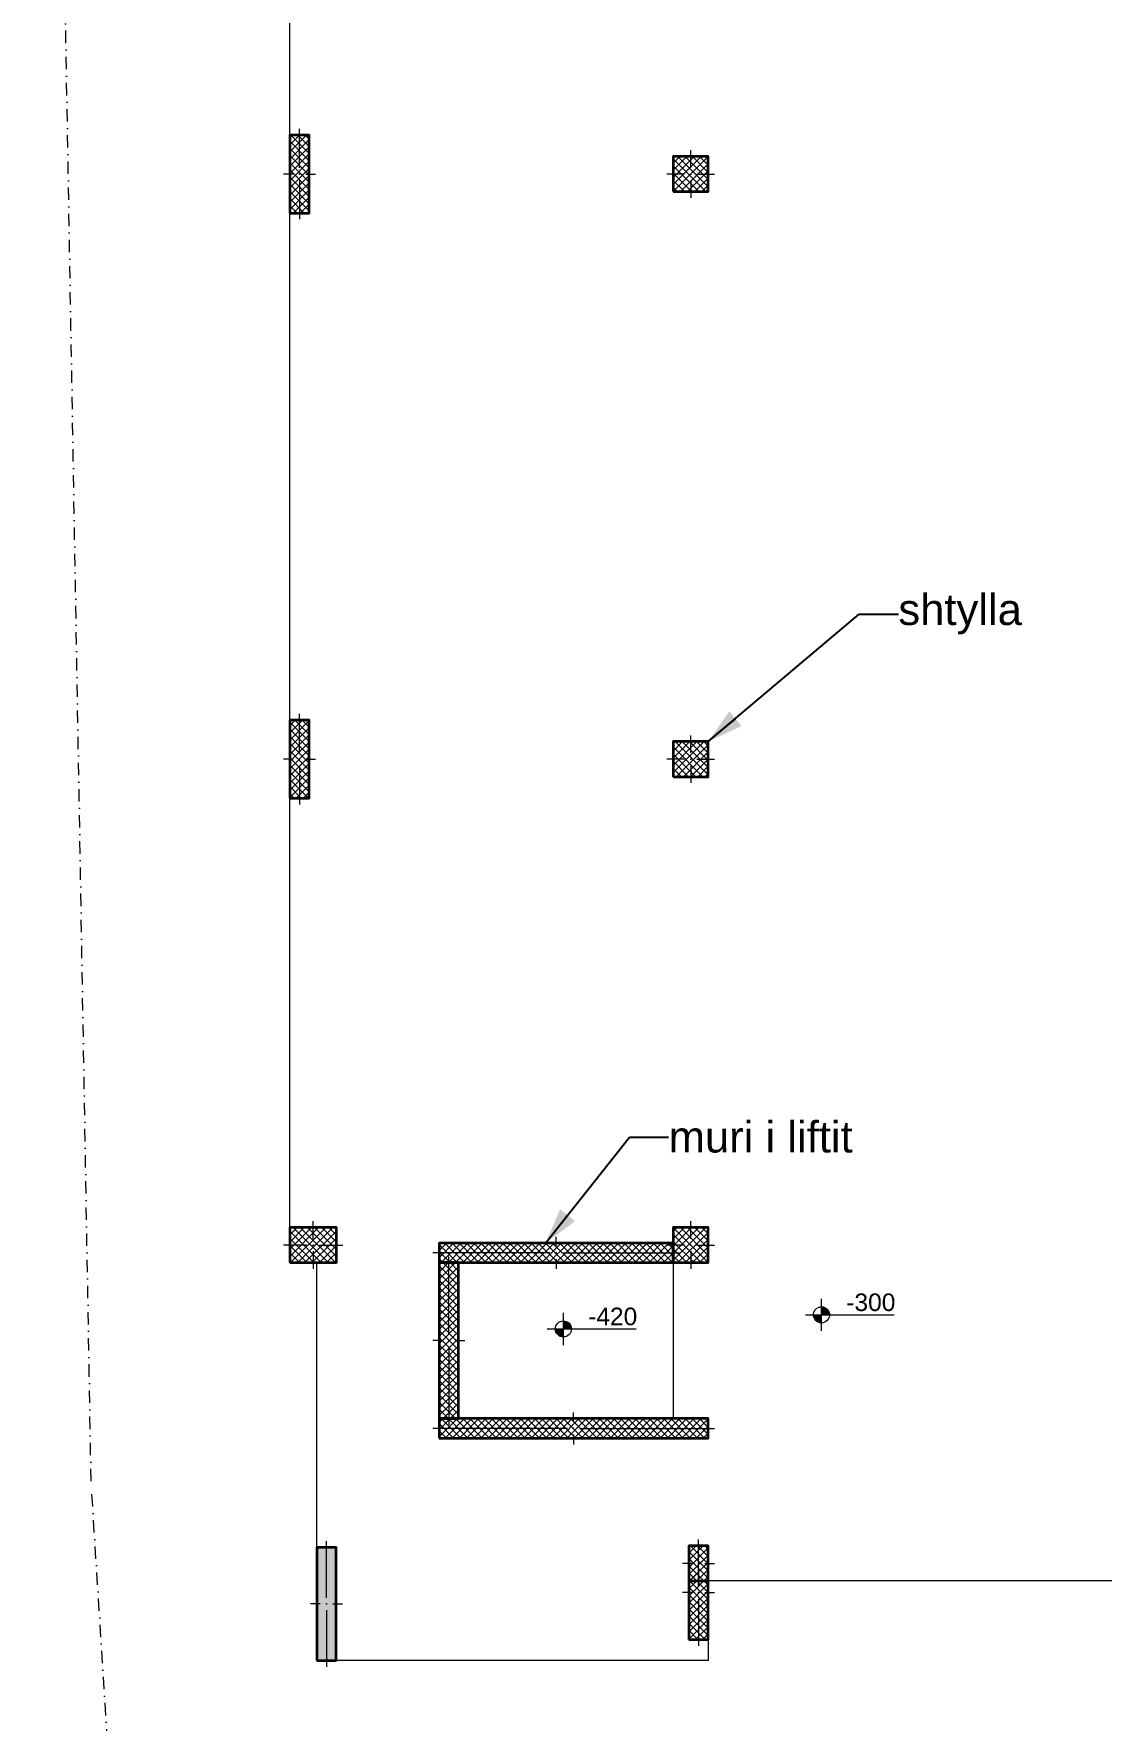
# Model space of a CAD drawing. Header units: millimetres. Extents: x -1921344 to -1834629, y -2748569 to -2679967.
# Drawn here: x -1861990 to -1848310, y -2723782 to -2702164 of the extents above; entities that cross this region are included whole.
import ezdxf

# ---------------------------------------------------------------- set-up
doc = ezdxf.new("R2010")
doc.units = ezdxf.units.MM
doc.header["$MEASUREMENT"] = 0
doc.linetypes.add('Dot & Dashed', pattern=[335.138881, 158.75, -88.194444, 0, -88.194437])
for name, color, linetype, lineweight, true_color in [('2D Drafting - General_Pen_No__161', 7, 'Continuous', 13, 0x6a6a6a), ('A - Kuotat_Pen_No__176', 7, 'Continuous', 15, 0x93a0c6), ('Drawing & Figure_Pen_No__81', 7, 'Continuous', 20, 0x6a6a6a)]:
    doc.layers.add(name, color=color, linetype=linetype, lineweight=lineweight, true_color=true_color)
doc.layers.add('A - Kuotat', color=7, linetype='Continuous')
doc.layers.add('A - Shtyllat', color=7, linetype='Continuous')
for name, color, linetype, lineweight in [('A - Parcela_Pen_No__20', 1, 'Continuous', 0), ('A - Shtyllat_Pen_No__101', 252, 'Continuous', 13), ('A - Shtyllat_Pen_No__22', 8, 'Continuous', 35), ('Annotation - Label_Pen_No__2', 8, 'Continuous', 15), ('Drawing & Figure_Pen_No__20', 1, 'Continuous', 0)]:
    doc.layers.add(name, color=color, linetype=linetype, lineweight=lineweight)
doc.styles.add('GENERATED_STYLE_2', font='arial.ttf')
doc.dimstyles.new('GENERATED_STYLE__1', dxfattribs={"dimtxt": 0.18, "dimasz": 456, "dimexe": 0.18, "dimexo": 0.0625, "dimgap": 0, "dimtad": 0, "dimtih": 1, "dimtoh": 1, "dimdec": 4, "dimzin": 0, "dimdsep": 46, "dimcen": 0.09, "dimadec": 0, "dimazin": 0, "dimtfac": 1, "dimtdec": 4, "dimtmove": 0, "dimatfit": 3, "dimldrblk": 'ARROWHEAD_5', "dimfxl": 1, "dimtolj": 1, "dimtzin": 0, "dimarcsym": 0})
pattern_1 = [(45, (-3432101.99, -2046631.03), (-45.961939, 45.961939), []), (135, (-3432101.99, -2046631.03), (45.961939, 45.961939), [])]

# ---------------------------------------------------------------- blocks, each defined once
blk = doc.blocks.new('Column_5', base_point=(-1853571, -2703963))
at = {"layer": 'A - Shtyllat_Pen_No__101', "linetype": 'Continuous', "lineweight": 13}
h = blk.add_hatch(dxfattribs=at)
h.set_pattern_fill('CONCRETE_BLOCK', color=252, style=0, pattern_type=2)
h.set_pattern_definition(pattern_1)
h.paths.add_polyline_path([(-1853796, -2704188), (-1853346, -2704188), (-1853346, -2703738), (-1853796, -2703738)])
at = {"layer": 'A - Shtyllat_Pen_No__101', "color": 252, "linetype": 'Continuous', "lineweight": 13}
for p, q in [((-1853571, -2703883), (-1853571, -2703658)), ((-1853651, -2703963), (-1853876, -2703963)), ((-1853571, -2704043), (-1853571, -2704268)), ((-1853491, -2703963), (-1853266, -2703963))]:
    blk.add_line(p, q, dxfattribs=at)
blk.add_point((-1853571, -2703963), dxfattribs=at)
at = {"layer": 'A - Shtyllat_Pen_No__22', "color": 8, "linetype": 'Continuous', "lineweight": 35, "flags": 128}
blk.add_lwpolyline([(-1853796, -2704188), (-1853346, -2704188), (-1853346, -2703738), (-1853796, -2703738)], close=True, dxfattribs=at)
blk = doc.blocks.new('Column_7', base_point=(-1853571, -2717691))
at = {"layer": 'A - Shtyllat_Pen_No__101', "linetype": 'Continuous', "lineweight": 13}
h = blk.add_hatch(dxfattribs=at)
h.set_pattern_fill('CONCRETE_BLOCK', color=252, style=0, pattern_type=2)
h.set_pattern_definition(pattern_1)
h.paths.add_polyline_path([(-1853796, -2717916), (-1853346, -2717916), (-1853346, -2717466), (-1853796, -2717466)])
at = {"layer": 'A - Shtyllat_Pen_No__101', "color": 252, "linetype": 'Continuous', "lineweight": 13}
for p, q in [((-1853571, -2717611), (-1853571, -2717386)), ((-1853651, -2717691), (-1853876, -2717691)), ((-1853491, -2717691), (-1853266, -2717691)), ((-1853571, -2717771), (-1853571, -2717996))]:
    blk.add_line(p, q, dxfattribs=at)
blk.add_point((-1853571, -2717691), dxfattribs=at)
at = {"layer": 'A - Shtyllat_Pen_No__22', "color": 8, "linetype": 'Continuous', "lineweight": 35, "flags": 128}
blk.add_lwpolyline([(-1853796, -2717916), (-1853346, -2717916), (-1853346, -2717466), (-1853796, -2717466)], close=True, dxfattribs=at)
blk = doc.blocks.new('Column_8', base_point=(-1853571, -2711463))
at = {"layer": 'A - Shtyllat_Pen_No__101', "linetype": 'Continuous', "lineweight": 13}
h = blk.add_hatch(dxfattribs=at)
h.set_pattern_fill('CONCRETE_BLOCK', color=252, style=0, pattern_type=2)
h.set_pattern_definition(pattern_1)
h.paths.add_polyline_path([(-1853796, -2711688), (-1853346, -2711688), (-1853346, -2711238), (-1853796, -2711238)])
at = {"layer": 'A - Shtyllat_Pen_No__101', "color": 252, "linetype": 'Continuous', "lineweight": 13}
for p, q in [((-1853571, -2711383), (-1853571, -2711158)), ((-1853651, -2711463), (-1853876, -2711463)), ((-1853491, -2711463), (-1853266, -2711463)), ((-1853571, -2711543), (-1853571, -2711768))]:
    blk.add_line(p, q, dxfattribs=at)
blk.add_point((-1853571, -2711463), dxfattribs=at)
at = {"layer": 'A - Shtyllat_Pen_No__22', "color": 8, "linetype": 'Continuous', "lineweight": 35, "flags": 128}
blk.add_lwpolyline([(-1853796, -2711688), (-1853346, -2711688), (-1853346, -2711238), (-1853796, -2711238)], close=True, dxfattribs=at)
blk = doc.blocks.new('Column_16', base_point=(-1856671, -2718916))
at = {"layer": 'A - Shtyllat_Pen_No__101', "linetype": 'Continuous', "lineweight": 13}
h = blk.add_hatch(dxfattribs=at)
h.set_pattern_fill('CONCRETE_BLOCK', color=252, style=0, pattern_type=2)
h.set_pattern_definition(pattern_1)
h.paths.add_polyline_path([(-1856796, -2717916), (-1856796, -2719916), (-1856546, -2719916), (-1856546, -2717916)])
at = {"layer": 'A - Shtyllat_Pen_No__101', "color": 252, "linetype": 'Continuous', "lineweight": 13}
for p, q in [((-1856671, -2718836), (-1856671, -2717836)), ((-1856751, -2718916), (-1856876, -2718916)), ((-1856671, -2718996), (-1856671, -2719996)), ((-1856591, -2718916), (-1856466, -2718916))]:
    blk.add_line(p, q, dxfattribs=at)
blk.add_point((-1856671, -2718916), dxfattribs=at)
at = {"layer": 'A - Shtyllat_Pen_No__22', "color": 8, "linetype": 'Continuous', "lineweight": 35, "flags": 128}
blk.add_lwpolyline([(-1856796, -2717916), (-1856796, -2719916), (-1856546, -2719916), (-1856546, -2717916)], close=True, dxfattribs=at)
blk = doc.blocks.new('Column_18', base_point=(-1855296, -2717791))
at = {"layer": 'A - Shtyllat_Pen_No__101', "linetype": 'Continuous', "lineweight": 13}
h = blk.add_hatch(dxfattribs=at)
h.set_pattern_fill('CONCRETE_BLOCK', color=252, style=0, pattern_type=2)
h.set_pattern_definition(pattern_1)
h.paths.add_polyline_path([(-1856796, -2717916), (-1853796, -2717916), (-1853796, -2717666), (-1856796, -2717666)])
at = {"layer": 'A - Shtyllat_Pen_No__101', "color": 252, "linetype": 'Continuous', "lineweight": 13}
for p, q in [((-1855296, -2717711), (-1855296, -2717586)), ((-1855376, -2717791), (-1856876, -2717791)), ((-1855296, -2717871), (-1855296, -2717996)), ((-1855216, -2717791), (-1853716, -2717791))]:
    blk.add_line(p, q, dxfattribs=at)
blk.add_point((-1855296, -2717791), dxfattribs=at)
at = {"layer": 'A - Shtyllat_Pen_No__22', "color": 8, "linetype": 'Continuous', "lineweight": 35, "flags": 128}
blk.add_lwpolyline([(-1856796, -2717916), (-1853796, -2717916), (-1853796, -2717666), (-1856796, -2717666)], close=True, dxfattribs=at)
blk = doc.blocks.new('Column_19', base_point=(-1855071, -2720041))
at = {"layer": 'A - Shtyllat_Pen_No__101', "linetype": 'Continuous', "lineweight": 13}
h = blk.add_hatch(dxfattribs=at)
h.set_pattern_fill('CONCRETE_BLOCK', color=252, style=0, pattern_type=2)
h.set_pattern_definition(pattern_1)
h.paths.add_polyline_path([(-1856796, -2720166), (-1853346, -2720166), (-1853346, -2719916), (-1856796, -2719916)])
at = {"layer": 'A - Shtyllat_Pen_No__101', "color": 252, "linetype": 'Continuous', "lineweight": 13}
for p, q in [((-1855071, -2719961), (-1855071, -2719836)), ((-1855151, -2720041), (-1856876, -2720041)), ((-1855071, -2720121), (-1855071, -2720246)), ((-1854991, -2720041), (-1853266, -2720041))]:
    blk.add_line(p, q, dxfattribs=at)
blk.add_point((-1855071, -2720041), dxfattribs=at)
at = {"layer": 'A - Shtyllat_Pen_No__22', "color": 8, "linetype": 'Continuous', "lineweight": 35, "flags": 128}
blk.add_lwpolyline([(-1856796, -2720166), (-1853346, -2720166), (-1853346, -2719916), (-1856796, -2719916)], close=True, dxfattribs=at)
blk = doc.blocks.new('Column_24', base_point=(-1858585, -2711463))
at = {"layer": 'A - Shtyllat_Pen_No__101', "linetype": 'Continuous', "lineweight": 13}
h = blk.add_hatch(dxfattribs=at)
h.set_pattern_fill('CONCRETE_BLOCK', color=252, style=0, pattern_type=2)
h.set_pattern_definition(pattern_1)
h.paths.add_polyline_path([(-1858710, -2711963), (-1858460, -2711963), (-1858460, -2710963), (-1858710, -2710963)])
at = {"layer": 'A - Shtyllat_Pen_No__101', "color": 252, "linetype": 'Continuous', "lineweight": 13}
for p, q in [((-1858585, -2711383), (-1858585, -2710883)), ((-1858665, -2711463), (-1858790, -2711463)), ((-1858505, -2711463), (-1858380, -2711463)), ((-1858585, -2711543), (-1858585, -2712043))]:
    blk.add_line(p, q, dxfattribs=at)
blk.add_point((-1858585, -2711463), dxfattribs=at)
at = {"layer": 'A - Shtyllat_Pen_No__22', "color": 8, "linetype": 'Continuous', "lineweight": 35, "flags": 128}
blk.add_lwpolyline([(-1858710, -2711963), (-1858460, -2711963), (-1858460, -2710963), (-1858710, -2710963)], close=True, dxfattribs=at)
blk = doc.blocks.new('Column_26', base_point=(-1858585, -2703963))
at = {"layer": 'A - Shtyllat_Pen_No__101', "linetype": 'Continuous', "lineweight": 13}
h = blk.add_hatch(dxfattribs=at)
h.set_pattern_fill('CONCRETE_BLOCK', color=252, style=0, pattern_type=2)
h.set_pattern_definition(pattern_1)
h.paths.add_polyline_path([(-1858710, -2704463), (-1858460, -2704463), (-1858460, -2703463), (-1858710, -2703463)])
at = {"layer": 'A - Shtyllat_Pen_No__101', "color": 252, "linetype": 'Continuous', "lineweight": 13}
for p, q in [((-1858585, -2703883), (-1858585, -2703383)), ((-1858665, -2703963), (-1858790, -2703963)), ((-1858585, -2704043), (-1858585, -2704543)), ((-1858505, -2703963), (-1858380, -2703963))]:
    blk.add_line(p, q, dxfattribs=at)
blk.add_point((-1858585, -2703963), dxfattribs=at)
at = {"layer": 'A - Shtyllat_Pen_No__22', "color": 8, "linetype": 'Continuous', "lineweight": 35, "flags": 128}
blk.add_lwpolyline([(-1858710, -2704463), (-1858460, -2704463), (-1858460, -2703463), (-1858710, -2703463)], close=True, dxfattribs=at)
blk = doc.blocks.new('Column_27', base_point=(-1858410, -2717691))
at = {"layer": 'A - Shtyllat_Pen_No__101', "linetype": 'Continuous', "lineweight": 13}
h = blk.add_hatch(dxfattribs=at)
h.set_pattern_fill('CONCRETE_BLOCK', color=252, style=0, pattern_type=2)
h.set_pattern_definition(pattern_1)
h.paths.add_polyline_path([(-1858710, -2717916), (-1858110, -2717916), (-1858110, -2717466), (-1858710, -2717466)])
at = {"layer": 'A - Shtyllat_Pen_No__101', "color": 252, "linetype": 'Continuous', "lineweight": 13}
for p, q in [((-1858410, -2717611), (-1858410, -2717386)), ((-1858490, -2717691), (-1858790, -2717691)), ((-1858330, -2717691), (-1858030, -2717691)), ((-1858410, -2717771), (-1858410, -2717996))]:
    blk.add_line(p, q, dxfattribs=at)
blk.add_point((-1858410, -2717691), dxfattribs=at)
at = {"layer": 'A - Shtyllat_Pen_No__22', "color": 8, "linetype": 'Continuous', "lineweight": 35, "flags": 128}
blk.add_lwpolyline([(-1858710, -2717916), (-1858110, -2717916), (-1858110, -2717466), (-1858710, -2717466)], close=True, dxfattribs=at)
blk = doc.blocks.new('Column_31', base_point=(-1858238, -2722291))
at = {"layer": 'A - Shtyllat_Pen_No__101', "linetype": 'Continuous', "lineweight": 0, "true_color": 0xa5a5a5}
blk.add_hatch(color=253, dxfattribs=at).paths.add_polyline_path([(-1858363, -2723016), (-1858113, -2723016), (-1858113, -2721566), (-1858363, -2721566)])
at = {"layer": 'A - Shtyllat_Pen_No__101', "color": 252, "linetype": 'Continuous', "lineweight": 13}
for p, q in [((-1858238, -2722211), (-1858238, -2721486)), ((-1858318, -2722291), (-1858443, -2722291)), ((-1858158, -2722291), (-1858033, -2722291)), ((-1858238, -2722371), (-1858238, -2723096))]:
    blk.add_line(p, q, dxfattribs=at)
blk.add_point((-1858238, -2722291), dxfattribs=at)
at = {"layer": 'A - Shtyllat_Pen_No__22', "color": 8, "linetype": 'Continuous', "lineweight": 35, "flags": 128}
blk.add_lwpolyline([(-1858363, -2723016), (-1858113, -2723016), (-1858113, -2721566), (-1858363, -2721566)], close=True, dxfattribs=at)
blk = doc.blocks.new('Column_37', base_point=(-1853571, -2703963))
at = {"layer": 'A - Shtyllat_Pen_No__101', "linetype": 'Continuous', "lineweight": 13}
h = blk.add_hatch(dxfattribs=at)
h.set_pattern_fill('CONCRETE_BLOCK', color=252, style=0, pattern_type=2)
h.set_pattern_definition(pattern_1)
h.paths.add_polyline_path([(-1853796, -2704188), (-1853346, -2704188), (-1853346, -2703738), (-1853796, -2703738)])
at = {"layer": 'A - Shtyllat_Pen_No__101', "color": 252, "linetype": 'Continuous', "lineweight": 13}
for p, q in [((-1853571, -2703883), (-1853571, -2703658)), ((-1853651, -2703963), (-1853876, -2703963)), ((-1853571, -2704043), (-1853571, -2704268)), ((-1853491, -2703963), (-1853266, -2703963))]:
    blk.add_line(p, q, dxfattribs=at)
blk.add_point((-1853571, -2703963), dxfattribs=at)
at = {"layer": 'A - Shtyllat_Pen_No__22', "color": 8, "linetype": 'Continuous', "lineweight": 35, "flags": 128}
blk.add_lwpolyline([(-1853796, -2704188), (-1853346, -2704188), (-1853346, -2703738), (-1853796, -2703738)], close=True, dxfattribs=at)
blk = doc.blocks.new('Column_39', base_point=(-1853571, -2717691))
at = {"layer": 'A - Shtyllat_Pen_No__101', "linetype": 'Continuous', "lineweight": 13}
h = blk.add_hatch(dxfattribs=at)
h.set_pattern_fill('CONCRETE_BLOCK', color=252, style=0, pattern_type=2)
h.set_pattern_definition(pattern_1)
h.paths.add_polyline_path([(-1853796, -2717916), (-1853346, -2717916), (-1853346, -2717466), (-1853796, -2717466)])
at = {"layer": 'A - Shtyllat_Pen_No__101', "color": 252, "linetype": 'Continuous', "lineweight": 13}
for p, q in [((-1853571, -2717611), (-1853571, -2717386)), ((-1853651, -2717691), (-1853876, -2717691)), ((-1853491, -2717691), (-1853266, -2717691)), ((-1853571, -2717771), (-1853571, -2717996))]:
    blk.add_line(p, q, dxfattribs=at)
blk.add_point((-1853571, -2717691), dxfattribs=at)
at = {"layer": 'A - Shtyllat_Pen_No__22', "color": 8, "linetype": 'Continuous', "lineweight": 35, "flags": 128}
blk.add_lwpolyline([(-1853796, -2717916), (-1853346, -2717916), (-1853346, -2717466), (-1853796, -2717466)], close=True, dxfattribs=at)
blk = doc.blocks.new('Column_40', base_point=(-1853571, -2711463))
at = {"layer": 'A - Shtyllat_Pen_No__101', "linetype": 'Continuous', "lineweight": 13}
h = blk.add_hatch(dxfattribs=at)
h.set_pattern_fill('CONCRETE_BLOCK', color=252, style=0, pattern_type=2)
h.set_pattern_definition(pattern_1)
h.paths.add_polyline_path([(-1853796, -2711688), (-1853346, -2711688), (-1853346, -2711238), (-1853796, -2711238)])
at = {"layer": 'A - Shtyllat_Pen_No__101', "color": 252, "linetype": 'Continuous', "lineweight": 13}
for p, q in [((-1853571, -2711383), (-1853571, -2711158)), ((-1853651, -2711463), (-1853876, -2711463)), ((-1853491, -2711463), (-1853266, -2711463)), ((-1853571, -2711543), (-1853571, -2711768))]:
    blk.add_line(p, q, dxfattribs=at)
blk.add_point((-1853571, -2711463), dxfattribs=at)
at = {"layer": 'A - Shtyllat_Pen_No__22', "color": 8, "linetype": 'Continuous', "lineweight": 35, "flags": 128}
blk.add_lwpolyline([(-1853796, -2711688), (-1853346, -2711688), (-1853346, -2711238), (-1853796, -2711238)], close=True, dxfattribs=at)
blk = doc.blocks.new('Column_53', base_point=(-1858585, -2711463))
at = {"layer": 'A - Shtyllat_Pen_No__101', "linetype": 'Continuous', "lineweight": 13}
h = blk.add_hatch(dxfattribs=at)
h.set_pattern_fill('CONCRETE_BLOCK', color=252, style=0, pattern_type=2)
h.set_pattern_definition(pattern_1)
h.paths.add_polyline_path([(-1858710, -2711963), (-1858460, -2711963), (-1858460, -2710963), (-1858710, -2710963)])
at = {"layer": 'A - Shtyllat_Pen_No__101', "color": 252, "linetype": 'Continuous', "lineweight": 13}
for p, q in [((-1858585, -2711383), (-1858585, -2710883)), ((-1858665, -2711463), (-1858790, -2711463)), ((-1858505, -2711463), (-1858380, -2711463)), ((-1858585, -2711543), (-1858585, -2712043))]:
    blk.add_line(p, q, dxfattribs=at)
blk.add_point((-1858585, -2711463), dxfattribs=at)
at = {"layer": 'A - Shtyllat_Pen_No__22', "color": 8, "linetype": 'Continuous', "lineweight": 35, "flags": 128}
blk.add_lwpolyline([(-1858710, -2711963), (-1858460, -2711963), (-1858460, -2710963), (-1858710, -2710963)], close=True, dxfattribs=at)
blk = doc.blocks.new('Column_55', base_point=(-1858585, -2703963))
at = {"layer": 'A - Shtyllat_Pen_No__101', "linetype": 'Continuous', "lineweight": 13}
h = blk.add_hatch(dxfattribs=at)
h.set_pattern_fill('CONCRETE_BLOCK', color=252, style=0, pattern_type=2)
h.set_pattern_definition(pattern_1)
h.paths.add_polyline_path([(-1858710, -2704463), (-1858460, -2704463), (-1858460, -2703463), (-1858710, -2703463)])
at = {"layer": 'A - Shtyllat_Pen_No__101', "color": 252, "linetype": 'Continuous', "lineweight": 13}
for p, q in [((-1858585, -2703883), (-1858585, -2703383)), ((-1858665, -2703963), (-1858790, -2703963)), ((-1858585, -2704043), (-1858585, -2704543)), ((-1858505, -2703963), (-1858380, -2703963))]:
    blk.add_line(p, q, dxfattribs=at)
blk.add_point((-1858585, -2703963), dxfattribs=at)
at = {"layer": 'A - Shtyllat_Pen_No__22', "color": 8, "linetype": 'Continuous', "lineweight": 35, "flags": 128}
blk.add_lwpolyline([(-1858710, -2704463), (-1858460, -2704463), (-1858460, -2703463), (-1858710, -2703463)], close=True, dxfattribs=at)
blk = doc.blocks.new('Column_56', base_point=(-1858410, -2717691))
at = {"layer": 'A - Shtyllat_Pen_No__101', "linetype": 'Continuous', "lineweight": 13}
h = blk.add_hatch(dxfattribs=at)
h.set_pattern_fill('CONCRETE_BLOCK', color=252, style=0, pattern_type=2)
h.set_pattern_definition(pattern_1)
h.paths.add_polyline_path([(-1858710, -2717916), (-1858110, -2717916), (-1858110, -2717466), (-1858710, -2717466)])
at = {"layer": 'A - Shtyllat_Pen_No__101', "color": 252, "linetype": 'Continuous', "lineweight": 13}
for p, q in [((-1858410, -2717611), (-1858410, -2717386)), ((-1858490, -2717691), (-1858790, -2717691)), ((-1858330, -2717691), (-1858030, -2717691)), ((-1858410, -2717771), (-1858410, -2717996))]:
    blk.add_line(p, q, dxfattribs=at)
blk.add_point((-1858410, -2717691), dxfattribs=at)
at = {"layer": 'A - Shtyllat_Pen_No__22', "color": 8, "linetype": 'Continuous', "lineweight": 35, "flags": 128}
blk.add_lwpolyline([(-1858710, -2717916), (-1858110, -2717916), (-1858110, -2717466), (-1858710, -2717466)], close=True, dxfattribs=at)
blk = doc.blocks.new('Column_60', base_point=(-1858238, -2722291))
at = {"layer": 'A - Shtyllat_Pen_No__101', "linetype": 'Continuous', "lineweight": 0, "true_color": 0xa5a5a5}
blk.add_hatch(color=253, dxfattribs=at).paths.add_polyline_path([(-1858363, -2723016), (-1858113, -2723016), (-1858113, -2721566), (-1858363, -2721566)])
at = {"layer": 'A - Shtyllat_Pen_No__101', "color": 252, "linetype": 'Continuous', "lineweight": 13}
for p, q in [((-1858238, -2722211), (-1858238, -2721486)), ((-1858318, -2722291), (-1858443, -2722291)), ((-1858158, -2722291), (-1858033, -2722291)), ((-1858238, -2722371), (-1858238, -2723096))]:
    blk.add_line(p, q, dxfattribs=at)
blk.add_point((-1858238, -2722291), dxfattribs=at)
at = {"layer": 'A - Shtyllat_Pen_No__22', "color": 8, "linetype": 'Continuous', "lineweight": 35, "flags": 128}
blk.add_lwpolyline([(-1858363, -2723016), (-1858113, -2723016), (-1858113, -2721566), (-1858363, -2721566)], close=True, dxfattribs=at)
blk = doc.blocks.new('Column_64', base_point=(-1853571, -2703963))
at = {"layer": 'A - Shtyllat_Pen_No__101', "linetype": 'Continuous', "lineweight": 13}
h = blk.add_hatch(dxfattribs=at)
h.set_pattern_fill('CONCRETE_BLOCK', color=252, style=0, pattern_type=2)
h.set_pattern_definition(pattern_1)
h.paths.add_polyline_path([(-1853796, -2704188), (-1853346, -2704188), (-1853346, -2703738), (-1853796, -2703738)])
at = {"layer": 'A - Shtyllat_Pen_No__101', "color": 252, "linetype": 'Continuous', "lineweight": 13}
for p, q in [((-1853571, -2703883), (-1853571, -2703658)), ((-1853651, -2703963), (-1853876, -2703963)), ((-1853571, -2704043), (-1853571, -2704268)), ((-1853491, -2703963), (-1853266, -2703963))]:
    blk.add_line(p, q, dxfattribs=at)
blk.add_point((-1853571, -2703963), dxfattribs=at)
at = {"layer": 'A - Shtyllat_Pen_No__22', "color": 8, "linetype": 'Continuous', "lineweight": 35, "flags": 128}
blk.add_lwpolyline([(-1853796, -2704188), (-1853346, -2704188), (-1853346, -2703738), (-1853796, -2703738)], close=True, dxfattribs=at)
blk = doc.blocks.new('Column_76', base_point=(-1858585, -2711463))
at = {"layer": 'A - Shtyllat_Pen_No__101', "linetype": 'Continuous', "lineweight": 13}
h = blk.add_hatch(dxfattribs=at)
h.set_pattern_fill('CONCRETE_BLOCK', color=252, style=0, pattern_type=2)
h.set_pattern_definition(pattern_1)
h.paths.add_polyline_path([(-1858710, -2711963), (-1858460, -2711963), (-1858460, -2710963), (-1858710, -2710963)])
at = {"layer": 'A - Shtyllat_Pen_No__101', "color": 252, "linetype": 'Continuous', "lineweight": 13}
for p, q in [((-1858585, -2711383), (-1858585, -2710883)), ((-1858665, -2711463), (-1858790, -2711463)), ((-1858505, -2711463), (-1858380, -2711463)), ((-1858585, -2711543), (-1858585, -2712043))]:
    blk.add_line(p, q, dxfattribs=at)
blk.add_point((-1858585, -2711463), dxfattribs=at)
at = {"layer": 'A - Shtyllat_Pen_No__22', "color": 8, "linetype": 'Continuous', "lineweight": 35, "flags": 128}
blk.add_lwpolyline([(-1858710, -2711963), (-1858460, -2711963), (-1858460, -2710963), (-1858710, -2710963)], close=True, dxfattribs=at)
blk = doc.blocks.new('Column_78', base_point=(-1858585, -2703963))
at = {"layer": 'A - Shtyllat_Pen_No__101', "linetype": 'Continuous', "lineweight": 13}
h = blk.add_hatch(dxfattribs=at)
h.set_pattern_fill('CONCRETE_BLOCK', color=252, style=0, pattern_type=2)
h.set_pattern_definition(pattern_1)
h.paths.add_polyline_path([(-1858710, -2704463), (-1858460, -2704463), (-1858460, -2703463), (-1858710, -2703463)])
at = {"layer": 'A - Shtyllat_Pen_No__101', "color": 252, "linetype": 'Continuous', "lineweight": 13}
for p, q in [((-1858585, -2703883), (-1858585, -2703383)), ((-1858665, -2703963), (-1858790, -2703963)), ((-1858585, -2704043), (-1858585, -2704543)), ((-1858505, -2703963), (-1858380, -2703963))]:
    blk.add_line(p, q, dxfattribs=at)
blk.add_point((-1858585, -2703963), dxfattribs=at)
at = {"layer": 'A - Shtyllat_Pen_No__22', "color": 8, "linetype": 'Continuous', "lineweight": 35, "flags": 128}
blk.add_lwpolyline([(-1858710, -2704463), (-1858460, -2704463), (-1858460, -2703463), (-1858710, -2703463)], close=True, dxfattribs=at)
blk = doc.blocks.new('Column_79', base_point=(-1858410, -2717691))
at = {"layer": 'A - Shtyllat_Pen_No__101', "linetype": 'Continuous', "lineweight": 13}
h = blk.add_hatch(dxfattribs=at)
h.set_pattern_fill('CONCRETE_BLOCK', color=252, style=0, pattern_type=2)
h.set_pattern_definition(pattern_1)
h.paths.add_polyline_path([(-1858710, -2717916), (-1858110, -2717916), (-1858110, -2717466), (-1858710, -2717466)])
at = {"layer": 'A - Shtyllat_Pen_No__101', "color": 252, "linetype": 'Continuous', "lineweight": 13}
for p, q in [((-1858410, -2717611), (-1858410, -2717386)), ((-1858490, -2717691), (-1858790, -2717691)), ((-1858330, -2717691), (-1858030, -2717691)), ((-1858410, -2717771), (-1858410, -2717996))]:
    blk.add_line(p, q, dxfattribs=at)
blk.add_point((-1858410, -2717691), dxfattribs=at)
at = {"layer": 'A - Shtyllat_Pen_No__22', "color": 8, "linetype": 'Continuous', "lineweight": 35, "flags": 128}
blk.add_lwpolyline([(-1858710, -2717916), (-1858110, -2717916), (-1858110, -2717466), (-1858710, -2717466)], close=True, dxfattribs=at)
blk = doc.blocks.new('Column_83', base_point=(-1858238, -2722291))
at = {"layer": 'A - Shtyllat_Pen_No__101', "linetype": 'Continuous', "lineweight": 0, "true_color": 0xa5a5a5}
blk.add_hatch(color=253, dxfattribs=at).paths.add_polyline_path([(-1858363, -2723016), (-1858113, -2723016), (-1858113, -2721566), (-1858363, -2721566)])
at = {"layer": 'A - Shtyllat_Pen_No__101', "color": 252, "linetype": 'Continuous', "lineweight": 13}
for p, q in [((-1858238, -2722211), (-1858238, -2721486)), ((-1858318, -2722291), (-1858443, -2722291)), ((-1858158, -2722291), (-1858033, -2722291)), ((-1858238, -2722371), (-1858238, -2723096))]:
    blk.add_line(p, q, dxfattribs=at)
blk.add_point((-1858238, -2722291), dxfattribs=at)
at = {"layer": 'A - Shtyllat_Pen_No__22', "color": 8, "linetype": 'Continuous', "lineweight": 35, "flags": 128}
blk.add_lwpolyline([(-1858363, -2723016), (-1858113, -2723016), (-1858113, -2721566), (-1858363, -2721566)], close=True, dxfattribs=at)
blk = doc.blocks.new('Level Dimension_2', base_point=(-1851895, -2718585))
at = {"layer": 'A - Kuotat_Pen_No__176', "linetype": 'Continuous', "lineweight": 15, "true_color": 0x93a0c6}
for points in [[(-1851895, -2718585), (-1851998, -2718585), (-1851990, -2718624), (-1851968, -2718657), (-1851934, -2718680), (-1851895, -2718687)], [(-1851895, -2718585), (-1851792, -2718585), (-1851800, -2718545), (-1851822, -2718512), (-1851856, -2718490), (-1851895, -2718482)]]:
    blk.add_hatch(color=253, dxfattribs=at).paths.add_polyline_path(points)
at = {"layer": 'A - Kuotat_Pen_No__176', "color": 253, "linetype": 'Continuous', "lineweight": 15, "true_color": 0x93a0c6}
for p, q in [((-1851895, -2718790), (-1851895, -2718379)), ((-1852100, -2718585), (-1850962, -2718585))]:
    blk.add_line(p, q, dxfattribs=at)
blk.add_circle((-1851895, -2718585), 103, dxfattribs=at)
at = {"layer": 'A - Kuotat_Pen_No__176', "color": 253, "lineweight": 15, "true_color": 0x93a0c6, "insert": (-1851577, -2718540), "char_height": 225, "attachment_point": 7, "style": 'GENERATED_STYLE_2'}
blk.add_mtext('\\A1;{\\pql;\\fArial|b0|i0|c0|p34;-300}', dxfattribs=at)
blk = doc.blocks.new('Level Dimension_3', base_point=(-1855203, -2718766))
at = {"layer": 'A - Kuotat_Pen_No__176', "linetype": 'Continuous', "lineweight": 15, "true_color": 0x93a0c6}
for points in [[(-1855203, -2718766), (-1855306, -2718766), (-1855298, -2718805), (-1855276, -2718839), (-1855243, -2718861), (-1855203, -2718869)], [(-1855203, -2718766), (-1855100, -2718766), (-1855108, -2718727), (-1855131, -2718693), (-1855164, -2718671), (-1855203, -2718663)]]:
    blk.add_hatch(color=253, dxfattribs=at).paths.add_polyline_path(points)
at = {"layer": 'A - Kuotat_Pen_No__176', "color": 253, "linetype": 'Continuous', "lineweight": 15, "true_color": 0x93a0c6}
for p, q in [((-1855203, -2718972), (-1855203, -2718561)), ((-1855409, -2718766), (-1854270, -2718766))]:
    blk.add_line(p, q, dxfattribs=at)
blk.add_circle((-1855203, -2718766), 103, dxfattribs=at)
at = {"layer": 'A - Kuotat_Pen_No__176', "color": 253, "lineweight": 15, "true_color": 0x93a0c6, "insert": (-1854885, -2718721), "char_height": 225, "attachment_point": 7, "style": 'GENERATED_STYLE_2'}
blk.add_mtext('\\A1;{\\pql;\\fArial|b0|i0|c0|p34;-420}', dxfattribs=at)
blk = doc.blocks.new('ARROWHEAD_5')
at = {"linetype": 'Continuous', "lineweight": 0}
blk.add_hatch(color=0, dxfattribs=at).paths.add_polyline_path([(-1, 0.2679), (0, 0), (-1, -0.2679)])
at = {"color": 0, "linetype": 'Continuous', "lineweight": 0}
blk.add_line((0, 0), (-1, 0), dxfattribs=at)
blk = doc.blocks.new('Column_87', base_point=(-1853471, -2721771))
at = {"layer": 'A - Shtyllat_Pen_No__101', "linetype": 'Continuous', "lineweight": 13}
h = blk.add_hatch(dxfattribs=at)
h.set_pattern_fill('CONCRETE_BLOCK', color=252, style=0, pattern_type=2)
h.set_pattern_definition(pattern_1)
h.paths.add_polyline_path([(-1853596, -2721996), (-1853346, -2721996), (-1853346, -2721546), (-1853596, -2721546)])
at = {"layer": 'A - Shtyllat_Pen_No__101', "color": 252, "linetype": 'Continuous', "lineweight": 13}
for p, q in [((-1853471, -2721691), (-1853471, -2721466)), ((-1853551, -2721771), (-1853676, -2721771)), ((-1853471, -2721851), (-1853471, -2722076)), ((-1853391, -2721771), (-1853266, -2721771))]:
    blk.add_line(p, q, dxfattribs=at)
blk.add_point((-1853471, -2721771), dxfattribs=at)
at = {"layer": 'A - Shtyllat_Pen_No__22', "color": 8, "linetype": 'Continuous', "lineweight": 35, "flags": 128}
blk.add_lwpolyline([(-1853596, -2721996), (-1853346, -2721996), (-1853346, -2721546), (-1853596, -2721546)], close=True, dxfattribs=at)
blk = doc.blocks.new('Column_88', base_point=(-1853471, -2722146))
at = {"layer": 'A - Shtyllat_Pen_No__101', "linetype": 'Continuous', "lineweight": 13}
h = blk.add_hatch(dxfattribs=at)
h.set_pattern_fill('CONCRETE_BLOCK', color=252, style=0, pattern_type=2)
h.set_pattern_definition(pattern_1)
h.paths.add_polyline_path([(-1853596, -2722746), (-1853346, -2722746), (-1853346, -2721546), (-1853596, -2721546)])
at = {"layer": 'A - Shtyllat_Pen_No__101', "color": 252, "linetype": 'Continuous', "lineweight": 13}
for p, q in [((-1853471, -2722066), (-1853471, -2721466)), ((-1853551, -2722146), (-1853676, -2722146)), ((-1853471, -2722226), (-1853471, -2722826)), ((-1853391, -2722146), (-1853266, -2722146))]:
    blk.add_line(p, q, dxfattribs=at)
blk.add_point((-1853471, -2722146), dxfattribs=at)
at = {"layer": 'A - Shtyllat_Pen_No__22', "color": 8, "linetype": 'Continuous', "lineweight": 35, "flags": 128}
blk.add_lwpolyline([(-1853596, -2722746), (-1853346, -2722746), (-1853346, -2721546), (-1853596, -2721546)], close=True, dxfattribs=at)
blk = doc.blocks.new('Column_89', base_point=(-1853471, -2721771))
at = {"layer": 'A - Shtyllat_Pen_No__101', "linetype": 'Continuous', "lineweight": 13}
h = blk.add_hatch(dxfattribs=at)
h.set_pattern_fill('CONCRETE_BLOCK', color=252, style=0, pattern_type=2)
h.set_pattern_definition(pattern_1)
h.paths.add_polyline_path([(-1853596, -2721996), (-1853346, -2721996), (-1853346, -2721546), (-1853596, -2721546)])
at = {"layer": 'A - Shtyllat_Pen_No__101', "color": 252, "linetype": 'Continuous', "lineweight": 13}
for p, q in [((-1853471, -2721691), (-1853471, -2721466)), ((-1853551, -2721771), (-1853676, -2721771)), ((-1853471, -2721851), (-1853471, -2722076)), ((-1853391, -2721771), (-1853266, -2721771))]:
    blk.add_line(p, q, dxfattribs=at)
blk.add_point((-1853471, -2721771), dxfattribs=at)
at = {"layer": 'A - Shtyllat_Pen_No__22', "color": 8, "linetype": 'Continuous', "lineweight": 35, "flags": 128}
blk.add_lwpolyline([(-1853596, -2721996), (-1853346, -2721996), (-1853346, -2721546), (-1853596, -2721546)], close=True, dxfattribs=at)
blk = doc.blocks.new('Column_90', base_point=(-1853471, -2722146))
at = {"layer": 'A - Shtyllat_Pen_No__101', "linetype": 'Continuous', "lineweight": 13}
h = blk.add_hatch(dxfattribs=at)
h.set_pattern_fill('CONCRETE_BLOCK', color=252, style=0, pattern_type=2)
h.set_pattern_definition(pattern_1)
h.paths.add_polyline_path([(-1853596, -2722746), (-1853346, -2722746), (-1853346, -2721546), (-1853596, -2721546)])
at = {"layer": 'A - Shtyllat_Pen_No__101', "color": 252, "linetype": 'Continuous', "lineweight": 13}
for p, q in [((-1853471, -2722066), (-1853471, -2721466)), ((-1853551, -2722146), (-1853676, -2722146)), ((-1853471, -2722226), (-1853471, -2722826)), ((-1853391, -2722146), (-1853266, -2722146))]:
    blk.add_line(p, q, dxfattribs=at)
blk.add_point((-1853471, -2722146), dxfattribs=at)
at = {"layer": 'A - Shtyllat_Pen_No__22', "color": 8, "linetype": 'Continuous', "lineweight": 35, "flags": 128}
blk.add_lwpolyline([(-1853596, -2722746), (-1853346, -2722746), (-1853346, -2721546), (-1853596, -2721546)], close=True, dxfattribs=at)
blk = doc.blocks.new('Column_91', base_point=(-1853471, -2721771))
at = {"layer": 'A - Shtyllat_Pen_No__101', "linetype": 'Continuous', "lineweight": 13}
h = blk.add_hatch(dxfattribs=at)
h.set_pattern_fill('CONCRETE_BLOCK', color=252, style=0, pattern_type=2)
h.set_pattern_definition(pattern_1)
h.paths.add_polyline_path([(-1853596, -2721996), (-1853346, -2721996), (-1853346, -2721546), (-1853596, -2721546)])
at = {"layer": 'A - Shtyllat_Pen_No__101', "color": 252, "linetype": 'Continuous', "lineweight": 13}
for p, q in [((-1853471, -2721691), (-1853471, -2721466)), ((-1853551, -2721771), (-1853676, -2721771)), ((-1853471, -2721851), (-1853471, -2722076)), ((-1853391, -2721771), (-1853266, -2721771))]:
    blk.add_line(p, q, dxfattribs=at)
blk.add_point((-1853471, -2721771), dxfattribs=at)
at = {"layer": 'A - Shtyllat_Pen_No__22', "color": 8, "linetype": 'Continuous', "lineweight": 35, "flags": 128}
blk.add_lwpolyline([(-1853596, -2721996), (-1853346, -2721996), (-1853346, -2721546), (-1853596, -2721546)], close=True, dxfattribs=at)
blk = doc.blocks.new('Column_92', base_point=(-1853471, -2722146))
at = {"layer": 'A - Shtyllat_Pen_No__101', "linetype": 'Continuous', "lineweight": 13}
h = blk.add_hatch(dxfattribs=at)
h.set_pattern_fill('CONCRETE_BLOCK', color=252, style=0, pattern_type=2)
h.set_pattern_definition(pattern_1)
h.paths.add_polyline_path([(-1853596, -2722746), (-1853346, -2722746), (-1853346, -2721546), (-1853596, -2721546)])
at = {"layer": 'A - Shtyllat_Pen_No__101', "color": 252, "linetype": 'Continuous', "lineweight": 13}
for p, q in [((-1853471, -2722066), (-1853471, -2721466)), ((-1853551, -2722146), (-1853676, -2722146)), ((-1853471, -2722226), (-1853471, -2722826)), ((-1853391, -2722146), (-1853266, -2722146))]:
    blk.add_line(p, q, dxfattribs=at)
blk.add_point((-1853471, -2722146), dxfattribs=at)
at = {"layer": 'A - Shtyllat_Pen_No__22', "color": 8, "linetype": 'Continuous', "lineweight": 35, "flags": 128}
blk.add_lwpolyline([(-1853596, -2722746), (-1853346, -2722746), (-1853346, -2721546), (-1853596, -2721546)], close=True, dxfattribs=at)

msp = doc.modelspace()

# ---------------------------------------------------------------- linework, layer by layer
at = {"layer": '2D Drafting - General_Pen_No__161', "color": 251, "linetype": 'Continuous', "lineweight": 13, "true_color": 0x6a6a6a}
for p, q in [((-1856796, -2717916), (-1856796, -2719916)), ((-1853796, -2717916), (-1853796, -2719916))]:
    msp.add_line(p, q, dxfattribs=at)
at = {"layer": 'A - Parcela_Pen_No__20', "color": 1, "linetype": 'Dot & Dashed', "lineweight": 0}
msp.add_lwpolyline([(-1838046, -2745752), (-1859505, -2748569), (-1860079, -2739444), (-1861255, -2720719), (-1861707, -2694855), (-1861990, -2681089), (-1838046, -2682881)], close=True, dxfattribs=at)
at = {"layer": 'Drawing & Figure_Pen_No__20', "color": 1, "linetype": 'Continuous', "lineweight": 0}
for p, q in [((-1858710, -2717916), (-1858710, -2688838)), ((-1858363, -2717916), (-1858710, -2717916)), ((-1858363, -2723016), (-1858363, -2717916)), ((-1839296, -2721996), (-1853346, -2721996)), ((-1853346, -2721996), (-1853346, -2723016)), ((-1853346, -2723016), (-1858363, -2723016))]:
    msp.add_line(p, q, dxfattribs=at)
at = {"layer": 'Drawing & Figure_Pen_No__81', "color": 251, "linetype": 'Continuous', "lineweight": 20, "true_color": 0x6a6a6a}
msp.add_line((-1853796, -2717916), (-1853796, -2719916), dxfattribs=at)

# ---------------------------------------------------------------- block references
at = {"layer": 'A - Kuotat', "color": 253, "lineweight": 15, "true_color": 0x93a0c6}
for name, p in [('Level Dimension_2', (-1851895, -2718585)), ('Level Dimension_3', (-1855203, -2718766))]:
    msp.add_blockref(name, p, dxfattribs=at)
at = {"layer": 'A - Shtyllat', "color": 8, "lineweight": 35}
for name, p in [('Column_26', (-1858585, -2703963)), ('Column_55', (-1858585, -2703963)), ('Column_78', (-1858585, -2703963)), ('Column_5', (-1853571, -2703963)), ('Column_37', (-1853571, -2703963)), ('Column_64', (-1853571, -2703963)), ('Column_24', (-1858585, -2711463)), ('Column_53', (-1858585, -2711463)), ('Column_76', (-1858585, -2711463)), ('Column_8', (-1853571, -2711463)), ('Column_40', (-1853571, -2711463)), ('Column_27', (-1858410, -2717691)), ('Column_56', (-1858410, -2717691)), ('Column_79', (-1858410, -2717691)), ('Column_7', (-1853571, -2717691)), ('Column_39', (-1853571, -2717691)), ('Column_18', (-1855296, -2717791)), ('Column_16', (-1856671, -2718916)), ('Column_19', (-1855071, -2720041)), ('Column_31', (-1858238, -2722291)), ('Column_60', (-1858238, -2722291)), ('Column_83', (-1858238, -2722291)), ('Column_87', (-1853471, -2721771)), ('Column_88', (-1853471, -2722146)), ('Column_89', (-1853471, -2721771)), ('Column_90', (-1853471, -2722146)), ('Column_91', (-1853471, -2721771)), ('Column_92', (-1853471, -2722146))]:
    msp.add_blockref(name, p, dxfattribs=at)

# ---------------------------------------------------------------- texts
at = {"layer": 'Annotation - Label_Pen_No__2', "color": 8, "linetype": 'Continuous', "lineweight": 15, "char_height": 400, "attachment_point": 4, "style": 'GENERATED_STYLE_2'}
for s, insert in [('\\A1;{\\pql;\\fArial|b0|i0|c0|p34;shtylla\\fArial|b0|i0|c0|p34; }', (-1850910, -2709604)), ('\\A1;{\\pql;\\fArial|b0|i0|c0|p34;muri i liftit\\fArial|b0|i0|c0|p34; }', (-1853854, -2716307))]:
    msp.add_mtext(s, dxfattribs=dict(at, insert=insert))

# ---------------------------------------------------------------- leaders
at = {"layer": 'Annotation - Label_Pen_No__2', "color": 8, "linetype": 'Continuous', "lineweight": 15, "annotation_type": 0, "has_hookline": 1, "hookline_direction": 0}
for points, text_width in [([(-1853346, -2711238), (-1851410, -2709604), (-1850910, -2709604)], 1543), ([(-1855432, -2717666), (-1854354, -2716307), (-1853854, -2716307)], 2318)]:
    msp.add_leader(points, dimstyle='GENERATED_STYLE__1', dxfattribs=dict(at, text_width=text_width))

doc.saveas('drawing.dxf')
